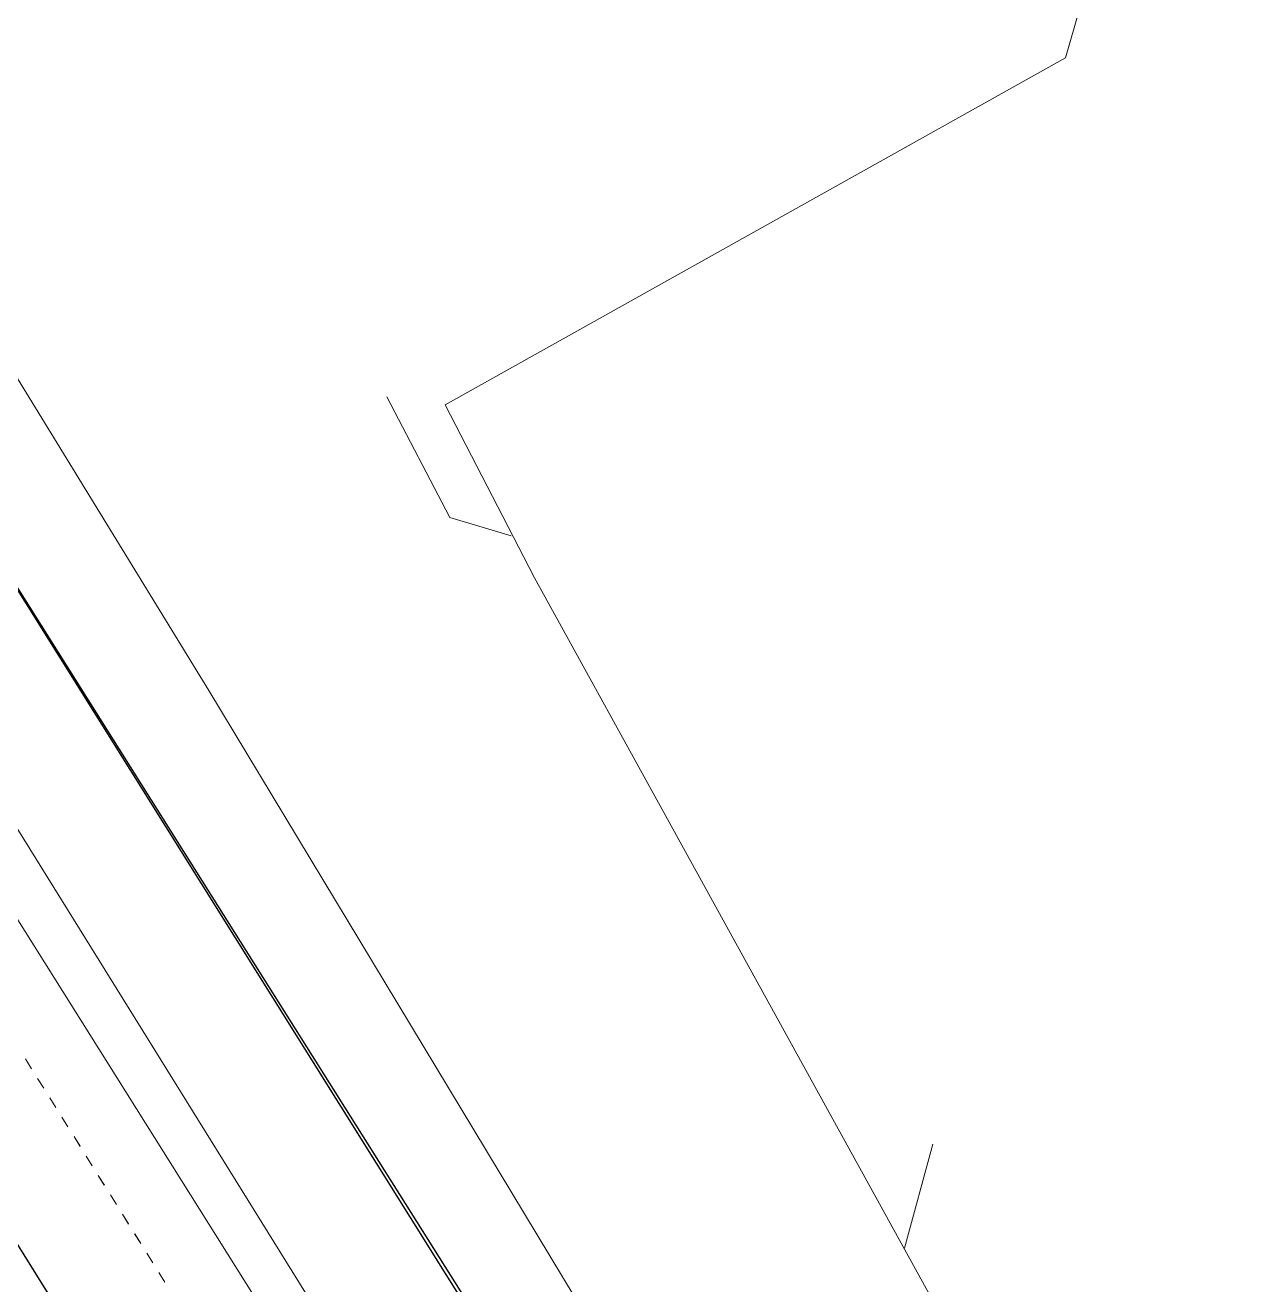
# Model space of a CAD drawing. Header units: metres. Extents: x 3 to 509016, y 4 to 6969473.
# Drawn here: x 507892.53 to 507903.17, y 6967191.69 to 6967202.69 of the extents above; entities that cross this region are included whole.
import ezdxf

# ---------------------------------------------------------------- set-up
doc = ezdxf.new("R2010")
doc.units = ezdxf.units.M
doc.linetypes.add('AEC_Double Dash', pattern=[0.039, 0.015, -0.004, 0.006, -0.004, 0.006, -0.004])
for name, color, linetype, lineweight in [('C-PROP-LINE', 252, 'AEC_Double Dash', 5), ('D_UG_PIPES', 252, 'EXIST_SWD', 0), ('RW_UG_PIPES', 252, 'EXISTING_WAT_RECYCLED', 0), ('W_AG_PIPES_N', 252, 'EXISTING_WATER', 0)]:
    doc.layers.add(name, color=color, linetype=linetype, lineweight=lineweight)
for name, color, linetype in [('DR_UNLINED', 252, 'EXIST_SWD'), ('HATCH_LANDSCAPE', 1, 'Continuous'), ('mga2020bdy', 252, 'Continuous'), ('mga2020DR_UNLINED', 252, 'Continuous'), ('XREF', 7, 'Continuous')]:
    doc.layers.add(name, color=color, linetype=linetype)
doc.styles.get("Standard").update_dxf_attribs({"font": 'ARIALN.TTF'})
doc.linetypes.add('EXIST_SWD', pattern='A,5,-2.5,5,-2,["SWD",Standard,S=2.5,R=0,X=0,Y=-1.25],-8,5,-2.5,5,-2.5', length=37.5)
doc.linetypes.add('EXISTING_WAT_RECYCLED', pattern='A,2,-2,2,-2,2,-2,["R",Standard,S=2.5,R=0,X=0,Y=-1.25],-4.4,2,-2,2,-2', length=24.4)
doc.linetypes.add('EXISTING_WATER', pattern='A,2,-2,2,-2,2,-2,["W",Standard,S=2.5,R=0,X=0,Y=-1.25],-4.4,2,-2,2,-2', length=24.4)

# ---------------------------------------------------------------- blocks, each defined once
blk = doc.blocks.new('XD_HATCH')
at = {"layer": 'HATCH_LANDSCAPE', "ltscale": 0.5}
h = blk.add_hatch(dxfattribs=at)
h.set_pattern_fill('GRASS', color=256, scale=0.05)
h.set_pattern_definition([(212.013854887, (0, 0), (-0.28538859865, -1.2375190291), [0.238125, -1.557926224]), (167.013854887, (0, 0), (-0.28538859868, -1.23751902925), [0.238125, -1.031875]), (257.013854887, (0, 0), (1.23751902925, -0.28538859868), [0.238125, -1.031875])])
edge = h.paths.add_edge_path()
edge.add_line((507834.619, 6967286.6), (507833.774, 6967278.377))
edge.add_line((507833.774, 6967278.377), (507834.456, 6967266.573))
edge.add_arc((507833.441, 6967266.388), 1.033, -56.8269, 10.3208, ccw=False)
edge.add_line((507834.005, 6967265.524), (507833.703, 6967265.335))
edge.add_line((507833.703, 6967265.335), (507831.859, 6967265.881))
edge.add_arc((507790.577, 6967261.197), 41.547, 6.4744, 11.73)
edge.add_arc((507652.927, 6967269.57), 178.33, 0.02359, 2.7177)
edge.add_arc((507863.894, 6967277.588), 32.841, 156.3818, 179.2382, ccw=False)
edge.add_line((507833.804, 6967290.746), (507834.868, 6967290.304))
edge.add_line((507834.868, 6967290.304), (507834.619, 6967286.6))
edge = h.paths.add_edge_path()
edge.add_line((507840.376, 6967264.203), (507839.011, 6967268.622))
edge.add_line((507839.011, 6967268.622), (507838.949, 6967268.963))
edge.add_line((507838.949, 6967268.963), (507838.964, 6967269.463))
edge.add_line((507838.964, 6967269.463), (507838.799, 6967271.471))
edge.add_line((507838.799, 6967271.471), (507838.543, 6967271.981))
edge.add_line((507838.543, 6967271.981), (507838.328, 6967272.489))
edge.add_line((507838.328, 6967272.489), (507838.181, 6967272.995))
edge.add_line((507838.181, 6967272.995), (507838.053, 6967273.5))
edge.add_line((507838.053, 6967273.5), (507837.435, 6967274.536))
edge.add_line((507837.435, 6967274.536), (507837.442, 6967274.83))
edge.add_line((507837.442, 6967274.83), (507837.523, 6967275.333))
edge.add_line((507837.523, 6967275.333), (507837.451, 6967275.831))
edge.add_line((507837.451, 6967275.831), (507837.401, 6967276.329))
edge.add_line((507837.401, 6967276.329), (507837.386, 6967276.829))
edge.add_line((507837.386, 6967276.829), (507837.371, 6967277.329))
edge.add_line((507837.371, 6967277.329), (507837.356, 6967277.829))
edge.add_line((507837.356, 6967277.829), (507837.287, 6967278.326))
edge.add_line((507837.287, 6967278.326), (507837.62, 6967280.304))
edge.add_line((507837.62, 6967280.304), (507837.729, 6967281.298))
edge.add_line((507837.729, 6967281.298), (507837.757, 6967281.798))
edge.add_line((507837.757, 6967281.798), (507837.764, 6967283.303))
edge.add_line((507837.764, 6967283.303), (507837.8, 6967283.802))
edge.add_line((507837.8, 6967283.802), (507837.9, 6967284.295))
edge.add_line((507837.9, 6967284.295), (507838.189, 6967285.273))
edge.add_line((507838.189, 6967285.273), (507838.271, 6967285.767))
edge.add_line((507838.271, 6967285.767), (507838.327, 6967286.264))
edge.add_line((507838.327, 6967286.264), (507837.056, 6967286.299))
edge.add_line((507837.056, 6967286.299), (507837.084, 6967286.024))
edge.add_line((507837.084, 6967286.024), (507836.287, 6967278.302))
edge.add_line((507836.287, 6967278.302), (507836.788, 6967269.762))
edge.add_line((507836.788, 6967269.762), (507836.997, 6967265.973))
edge.add_arc((507835.437, 6967265.897), 1.562, -51.2364, 2.7548, ccw=False)
edge.add_line((507836.415, 6967264.68), (507834.762, 6967263.639))
edge.add_line((507834.762, 6967263.639), (507834.412, 6967261.651))
edge.add_line((507834.412, 6967261.651), (507838.337, 6967255.37))
edge.add_arc((507838.634, 6967255.555), 0.35, 211.9938, 302.0004)
edge.add_line((507838.819, 6967255.258), (507843.102, 6967257.934))
edge.add_line((507843.102, 6967257.934), (507849.885, 6967247.077))
edge.add_line((507849.885, 6967247.077), (507845.677, 6967244.448))
edge.add_arc((507845.863, 6967244.151), 0.35, 121.996, 211.996)
edge.add_line((507845.566, 6967243.966), (507846.361, 6967242.694))
edge.add_arc((507846.658, 6967242.879), 0.35, 211.996, 301.996)
edge.add_line((507846.843, 6967242.582), (507851.051, 6967245.211))
edge.add_line((507851.051, 6967245.211), (507857.832, 6967234.357))
edge.add_line((507857.832, 6967234.357), (507858.999, 6967232.49))
edge.add_line((507858.999, 6967232.49), (507868.429, 6967217.396))
edge.add_line((507868.429, 6967217.396), (507869.595, 6967215.53))
edge.add_line((507869.595, 6967215.53), (507879.027, 6967200.434))
edge.add_line((507879.027, 6967200.434), (507880.192, 6967198.568))
edge.add_line((507880.192, 6967198.568), (507889.624, 6967183.472))
edge.add_line((507889.624, 6967183.472), (507890.865, 6967181.652))
edge.add_line((507890.865, 6967181.652), (507890.789, 6967181.606))
edge.add_line((507890.789, 6967181.606), (507900.221, 6967166.51))
edge.add_line((507900.221, 6967166.51), (507895.938, 6967163.835))
edge.add_arc((507896.124, 6967163.538), 0.35, 121.994, 211.996)
edge.add_line((507895.827, 6967163.352), (507896.621, 6967162.08))
edge.add_arc((507896.918, 6967162.266), 0.35, 211.9984, 301.996)
edge.add_line((507897.104, 6967161.969), (507901.387, 6967164.645))
edge.add_line((507901.387, 6967164.645), (507910.818, 6967149.549))
edge.add_line((507910.818, 6967149.549), (507906.547, 6967146.881))
edge.add_arc((507906.765, 6967146.603), 0.353, 128.0734, 218.4885)
edge.add_line((507906.488, 6967146.383), (507907.808, 6967145.097))
edge.add_line((507907.808, 6967145.097), (507909.402, 6967144.174))
edge.add_line((507909.402, 6967144.174), (507911.182, 6967145.032))
edge.add_line((507911.182, 6967145.032), (507911.594, 6967146.466))
edge.add_line((507911.594, 6967146.466), (507913.312, 6967147.539))
edge.add_line((507913.312, 6967147.539), (507911.761, 6967150.315))
edge.add_line((507911.761, 6967150.315), (507911.352, 6967151.138))
edge.add_line((507911.352, 6967151.138), (507910.312, 6967152.847))
edge.add_line((507910.312, 6967152.847), (507910.025, 6967153.257))
edge.add_line((507910.025, 6967153.257), (507908.239, 6967155.678))
edge.add_line((507908.239, 6967155.678), (507906.818, 6967157.738))
edge.add_line((507906.818, 6967157.738), (507905.147, 6967160.231))
edge.add_line((507905.147, 6967160.231), (507902.661, 6967164.574))
edge.add_line((507902.661, 6967164.574), (507901.689, 6967166.325))
edge.add_line((507901.689, 6967166.325), (507890.349, 6967184.591))
edge.add_line((507890.349, 6967184.591), (507887.924, 6967188.382))
edge.add_line((507887.924, 6967188.382), (507882.264, 6967197.226))
edge.add_line((507882.264, 6967197.226), (507881.085, 6967198.949))
edge.add_line((507881.085, 6967198.949), (507875.215, 6967208.149))
edge.add_line((507875.215, 6967208.149), (507870.718, 6967215.363))
edge.add_line((507870.718, 6967215.363), (507864.581, 6967226.267))
edge.add_line((507864.581, 6967226.267), (507858.704, 6967235.079))
edge.add_line((507858.704, 6967235.079), (507856.242, 6967238.744))
edge.add_line((507856.242, 6967238.744), (507855.102, 6967240.39))
edge.add_line((507855.102, 6967240.39), (507854.817, 6967240.802))
edge.add_line((507854.817, 6967240.802), (507854.062, 6967242.099))
edge.add_line((507854.062, 6967242.099), (507852.576, 6967244.708))
edge.add_line((507852.576, 6967244.708), (507851.066, 6967247.302))
edge.add_line((507851.066, 6967247.302), (507849.539, 6967249.885))
edge.add_line((507849.539, 6967249.885), (507848.995, 6967250.724))
edge.add_line((507848.995, 6967250.724), (507848.723, 6967251.144))
edge.add_line((507848.723, 6967251.144), (507848.44, 6967251.557))
edge.add_line((507848.44, 6967251.557), (507847.862, 6967252.375))
edge.add_line((507847.862, 6967252.375), (507847.336, 6967253.225))
edge.add_line((507847.336, 6967253.225), (507845.798, 6967255.801))
edge.add_line((507845.798, 6967255.801), (507844.219, 6967258.446))
edge.add_line((507844.219, 6967258.446), (507842.85, 6967261.022))
edge.add_line((507842.85, 6967261.022), (507842.611, 6967261.461))
edge.add_line((507842.611, 6967261.461), (507842.041, 6967262.286))
edge.add_line((507842.041, 6967262.286), (507840.376, 6967264.203))
blk = doc.blocks.new('25027_BNP_Skygate Play-Sheet - 000101 - SITE PLAN')
at = {"layer": 'C-PROP-LINE'}
blk.add_line((-2349911, 3939126), (-2352236, 3939126), dxfattribs=at)
blk = doc.blocks.new('XE_ARCH')
at = {"xscale": 0.001, "yscale": 0.001, "zscale": 0.001, "rotation": 121.996}
blk.add_blockref('25027_BNP_Skygate Play-Sheet - 000101 - SITE PLAN', (509988.126, 6971273.77), dxfattribs=at)
blk = doc.blocks.new('XE_LOT BOUNDARY')
at = {"layer": 'C-PROP-LINE'}
blk.add_line((507892.536, 6967193.66), (507893.767, 6967191.688), dxfattribs=at)
blk = doc.blocks.new('XE_SURVEY')
at = {"layer": 'D_UG_PIPES', "flags": 128}
for points in [[(507918.831, 6967153.226), (507918.886, 6967156.633), (507915.243, 6967163.237), (507907.971, 6967174), (507900.974, 6967185.546), (507894.139, 6967196.881), (507886.538, 6967209.271), (507879.43, 6967220.264), (507872.219, 6967232.282), (507865.079, 6967243.068), (507859.451, 6967253.045), (507852.676, 6967264.852), (507847.273, 6967272.58)], [(507918.247, 6967173.015), (507908.961, 6967177.916), (507907.71, 6967178.612), (507905.444, 6967182.575), (507903.021, 6967186.907), (507901.332, 6967189.973), (507896.982, 6967197.864), (507896.202, 6967199.376), (507901.622, 6967202.408), (507902.201, 6967204.411), (507902.429, 6967204.821), (507905.007, 6967206.274)], [(507895.692, 6967199.447), (507896.243, 6967198.391), (507896.778, 6967198.233)], [(507900.464, 6967192.916), (507900.216, 6967192.008)]]:
    blk.add_lwpolyline(points, dxfattribs=at)
at = {"layer": 'DR_UNLINED'}
blk.add_polyline3d([(507889.56, 6967196.698, 4.254), (507914.933, 6967155.965, 3.936)], dxfattribs=at)
at = {"layer": 'mga2020bdy'}
blk.add_polyline3d([(507840.049, 6967283.898, 5.118), (507841.168, 6967281.057, 5.106), (507848.262, 6967269.374, 5.237), (507866.061, 6967241.276, 5.497), (507880.425, 6967217.879, 5.254), (507890.699, 6967200.578, 5.31), (507916.045, 6967160.33, 5.221), (507918.959, 6967158.35, 5.184), (507921.611, 6967157.362, 5.22), (507925.172, 6967156.722, 5.142), (507927.992, 6967156.829, 5.097), (507929.866, 6967159.07, 5.102), (507930.604, 6967161.603, 5.11), (507934.47, 6967159.192, 4.84)], dxfattribs=at)
at = {"layer": 'mga2020DR_UNLINED'}
for points in [[(507890.699, 6967200.578, 5.31), (507917.006, 6967158.536, 4.925), (507917.006, 6967158.536, 4.925), (507919.179, 6967155.655, 5.217), (507918.458, 6967152.4, 5.086), (507916.744, 6967150.476, 5.048), (507914.125, 6967149.592, 5.141), (507910.867, 6967152.977, 4.944), (507908.118, 6967156.512, 5.008), (507905.246, 6967161.012, 5.017), (507902.241, 6967166.022, 4.926), (507891.296, 6967183.677, 5.032), (507882.567, 6967198.548, 5.083), (507872.803, 6967214.615, 5.104), (507866.371, 6967225.102, 4.915), (507858.691, 6967237.508, 5.009), (507849.559, 6967251.603, 5.131), (507842.982, 6967261.716, 5.178), (507840.465, 6967268.671, 4.7)], [(507889.545, 6967196.722, 4.254), (507914.908, 6967156.007, 3.936)]]:
    blk.add_polyline3d(points, dxfattribs=at)
at = {"layer": 'RW_UG_PIPES', "flags": 128}
blk.add_lwpolyline([(507860.664, 6967305.851), (507855.548, 6967302.717), (507850.467, 6967299.526), (507844.54, 6967295.803), (507841.767, 6967294.061), (507840.618, 6967288.963), (507838.773, 6967280.778), (507840.662, 6967277.702), (507845.111, 6967270.46), (507851.731, 6967259.857), (507857.305, 6967250.958), (507865.798, 6967237.399), (507871.638, 6967228.076), (507877.742, 6967218.331), (507883.42, 6967209.267), (507891.832, 6967195.887), (507899.284, 6967184.035), (507907.002, 6967171.759), (507909.397, 6967167.95), (507912.324, 6967163.294), (507914.326, 6967160.11), (507917.668, 6967157.22), (507918.13, 6967156.82), (507926.012, 6967154.523), (507934.651, 6967151.998), (507942.336, 6967149.775), (507942.336, 6967149.775)], dxfattribs=at)
at = {"layer": 'W_AG_PIPES_N', "flags": 128}
blk.add_lwpolyline([(507947.923, 6967167.75), (507947.094, 6967164.973), (507945.664, 6967160.182), (507944.092, 6967154.912), (507943.575, 6967153.18), (507942.996, 6967150.04), (507921.391, 6967156.325), (507918.521, 6967157.198), (507914.526, 6967160.193), (507914.258, 6967160.614), (507907.658, 6967171.23), (507897.891, 6967186.941), (507887.316, 6967203.95), (507879.3, 6967216.628), (507862.622, 6967243.351), (507843.574, 6967273.899), (507839.255, 6967280.883), (507842.144, 6967293.862), (507861.154, 6967305.647), (507861.476, 6967305.834)], dxfattribs=at)

msp = doc.modelspace()

# ---------------------------------------------------------------- block references
for name in ['XD_HATCH', 'XE_ARCH', 'XE_SURVEY']:
    msp.add_blockref(name, (0, 0))
at = {"layer": 'XREF'}
for name in ['XD_HATCH', 'XE_ARCH', 'XE_SURVEY', 'XE_LOT BOUNDARY']:
    msp.add_blockref(name, (0, 0), dxfattribs=at)

doc.saveas('drawing.dxf')
